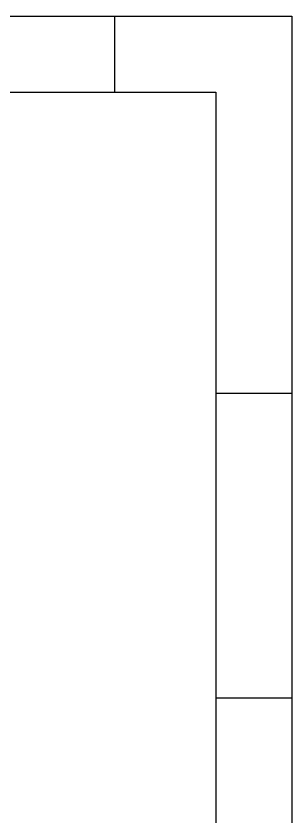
# Model space of a CAD drawing. Header units: millimetres. Extents: x 2208 to 8402, y 1291 to 9059.
# Drawn here: x 7317 to 8402, y 5907 to 9059 of the extents above; entities that cross this region are included whole.
import ezdxf

# ---------------------------------------------------------------- set-up
doc = ezdxf.new("R2010")
doc.units = ezdxf.units.MM

msp = doc.modelspace()

# ---------------------------------------------------------------- linework, layer by layer
for p, q in [((7705.206, 8759.255), (7705.206, 9059.255)), ((8102.37, 7575.224), (8402.37, 7575.224)), ((8102.37, 6375.224), (8402.37, 6375.224))]:
    msp.add_line(p, q)
for points in [[(2208.041, 9059.255), (8402.37, 9059.255), (8402.37, 1291.193), (2208.041, 1291.193)], [(2508.041, 8759.255), (8102.37, 8759.255), (8102.37, 1591.193), (2508.041, 1591.193)]]:
    msp.add_lwpolyline(points, close=True)

doc.saveas('drawing.dxf')
